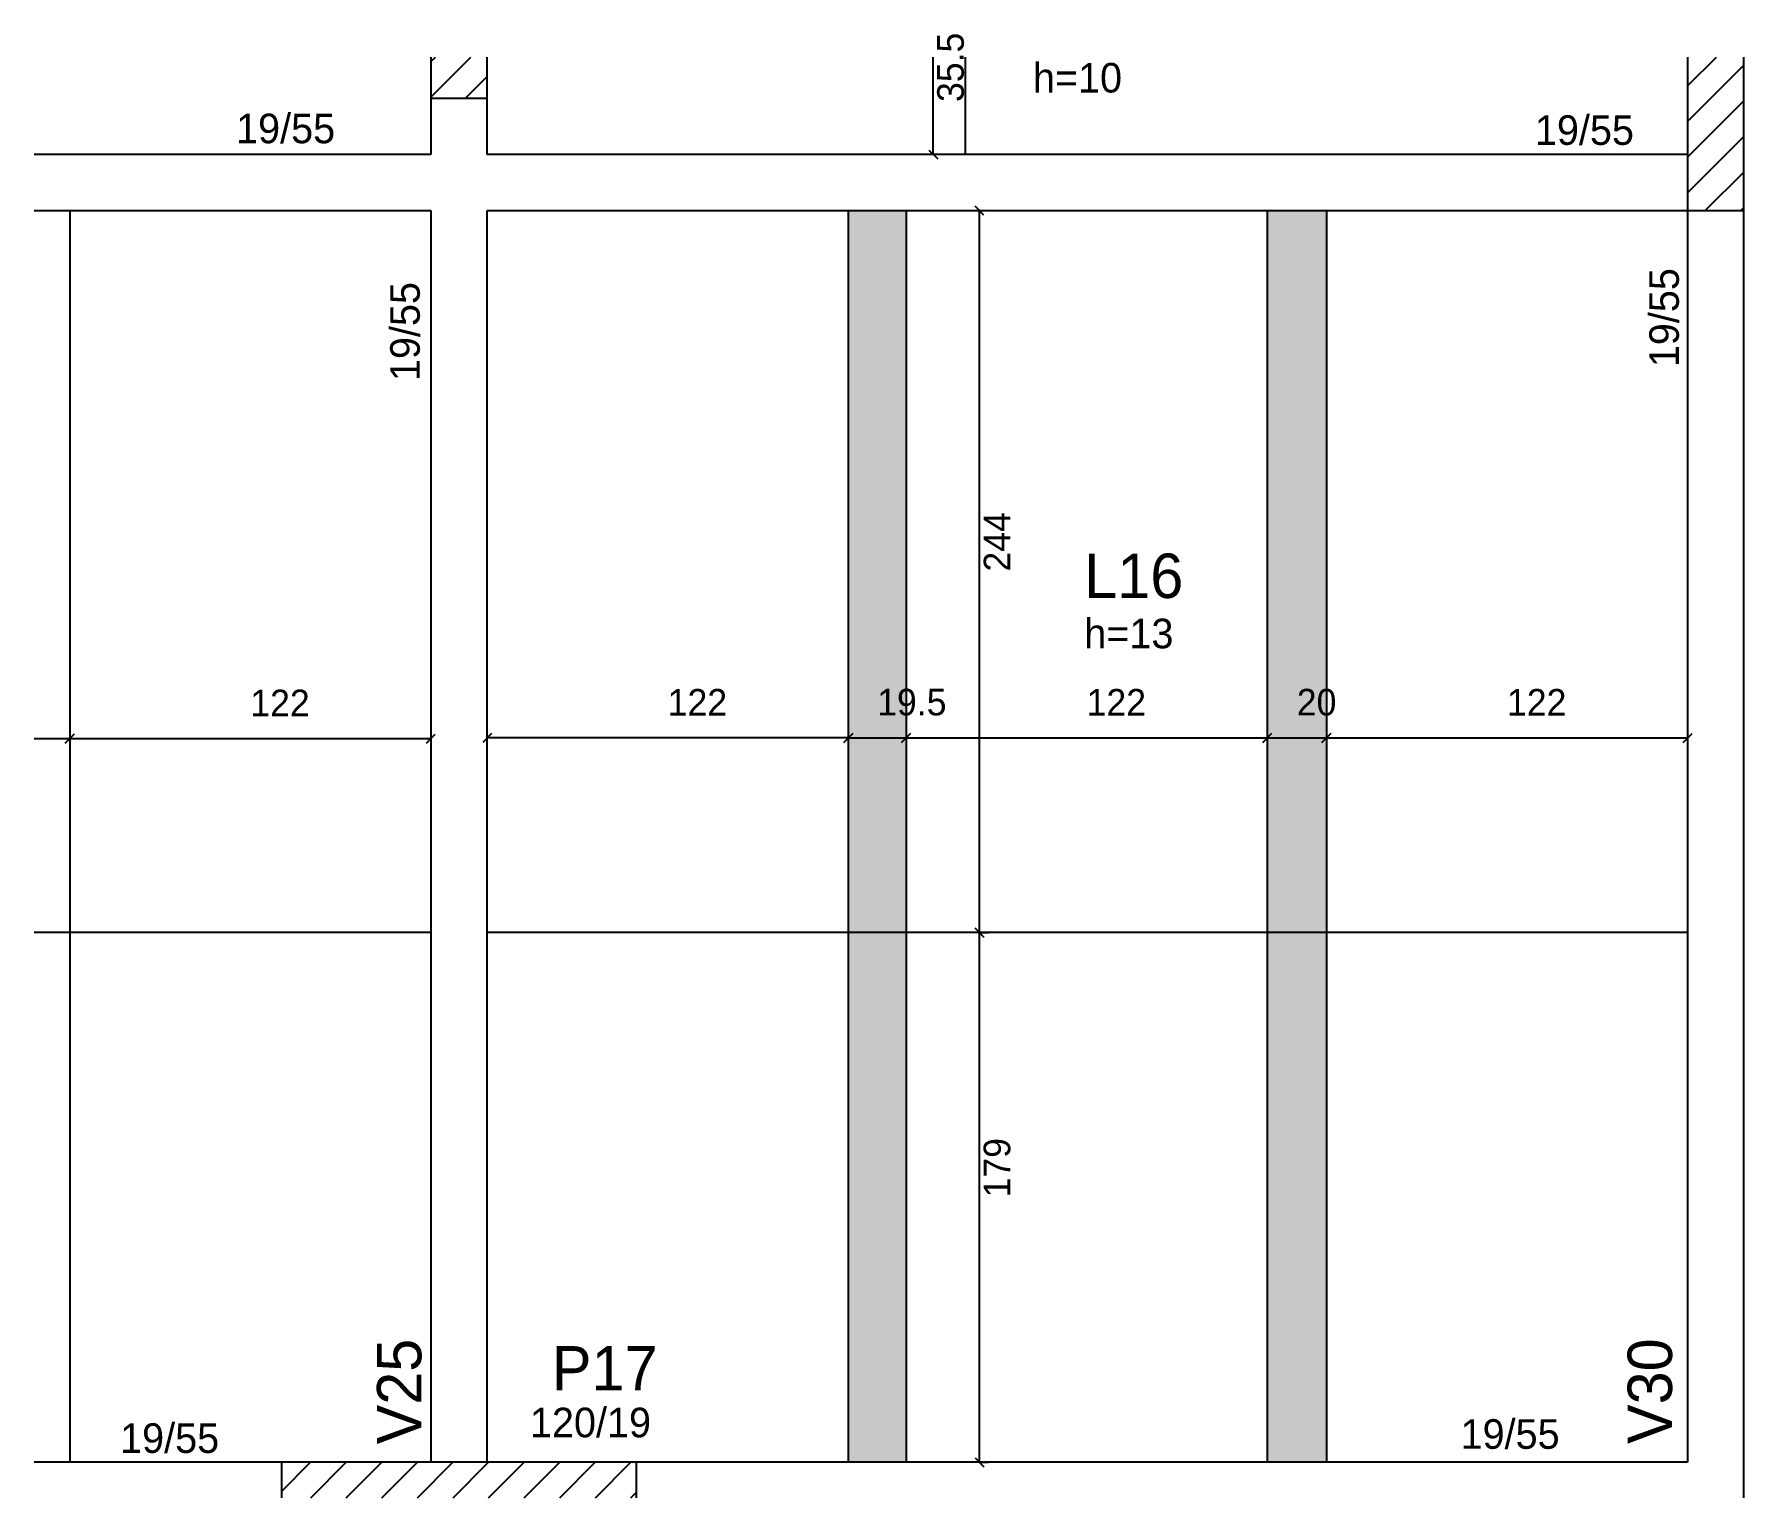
# Model space of a CAD drawing. Header units: metres. Extents: x 6541 to 7118, y 2287 to 2782.
import ezdxf

# ---------------------------------------------------------------- set-up
doc = ezdxf.new("R2010")
doc.units = ezdxf.units.M
for name, color, linetype in [('3', 7, 'Continuous'), ('4', 7, 'Continuous'), ('7', 7, 'Continuous'), ('Hachura', 7, 'Continuous'), ('Painéis', 7, 'Continuous')]:
    doc.layers.add(name, color=color, linetype=linetype)

msp = doc.modelspace()

# ---------------------------------------------------------------- hatches: boundary and pattern name
at = {"layer": 'Hachura'}
h = msp.add_hatch(color=7, dxfattribs=at)
h.dxf.hatch_style = 1
h.paths.add_polyline_path([(6815.54, 2298.98), (6835.04, 2298.98), (6835.04, 2721.98), (6815.54, 2721.98), (6815.54, 2298.98)])
h = msp.add_hatch(color=7, dxfattribs=at)
h.dxf.hatch_style = 1
h.paths.add_polyline_path([(6957.04, 2298.98), (6977.04, 2298.98), (6977.04, 2721.98), (6957.04, 2721.98), (6957.04, 2298.98)])

# ---------------------------------------------------------------- linework, layer by layer
at = {"layer": '3', "color": 3, "lineweight": 25}
for p, q in [((6674.54, 2760.32), (6688.09, 2773.87)), ((6674.54, 2772.34), (6676.07, 2773.87)), ((7099.04, 2764.09), (7108.82, 2773.87)), ((6686.22, 2759.98), (6693.54, 2767.3)), ((7099.04, 2752.07), (7118.04, 2771.07)), ((7099.04, 2740.05), (7118.04, 2759.05)), ((7099.04, 2728.03), (7118.04, 2747.03)), ((7105.01, 2721.98), (7118.04, 2735.01)), ((7117.03, 2721.98), (7118.04, 2722.99)), ((6624.04, 2289.09), (6633.93, 2298.98)), ((6633.95, 2286.98), (6645.95, 2298.98)), ((6645.97, 2286.98), (6657.97, 2298.98)), ((6657.99, 2286.98), (6669.99, 2298.98)), ((6670.01, 2286.98), (6682.01, 2298.98)), ((6682.03, 2286.98), (6694.03, 2298.98)), ((6694.05, 2286.98), (6706.05, 2298.98)), ((6706.07, 2286.98), (6718.07, 2298.98)), ((6718.09, 2286.98), (6730.09, 2298.98)), ((6730.11, 2286.98), (6742.11, 2298.98)), ((6742.13, 2286.98), (6744.04, 2288.88))]:
    msp.add_line(p, q, dxfattribs=at)
for points in [[(6674.54, 2759.98), (6674.54, 2740.98)], [(6693.54, 2740.98), (6693.54, 2759.98)], [(6674.54, 2740.98), (6540.54, 2740.98)], [(7099.04, 2740.98), (6693.54, 2740.98)], [(6540.54, 2721.98), (6674.54, 2721.98)], [(6674.54, 2721.98), (6674.54, 2298.98)], [(6693.54, 2721.98), (7099.04, 2721.98)], [(6693.54, 2298.98), (6693.54, 2721.98)], [(7099.04, 2721.98), (7099.04, 2298.98)], [(7099.04, 2721.98), (7099.04, 2359.98)], [(7118.04, 2286.98), (7118.04, 2721.98)], [(6624.04, 2298.98), (6540.54, 2298.98)], [(6992.04, 2298.98), (6744.04, 2298.98)], [(7099.04, 2298.98), (6992.04, 2298.98)]]:
    msp.add_lwpolyline(points, dxfattribs=at)
at = {"layer": '7', "color": 7, "lineweight": 25}
for points in [[(6674.54, 2773.87), (6674.54, 2759.98)], [(6693.54, 2759.98), (6693.54, 2773.87)], [(7099.04, 2773.87), (7099.04, 2721.98)], [(7118.04, 2721.98), (7118.04, 2773.87)], [(6674.54, 2759.98), (6693.54, 2759.98)], [(7099.04, 2721.98), (7118.04, 2721.98)], [(6744.04, 2298.98), (6624.04, 2298.98)], [(6624.04, 2298.98), (6624.04, 2286.98)], [(6744.04, 2286.98), (6744.04, 2298.98)]]:
    msp.add_lwpolyline(points, dxfattribs=at)
at = {"layer": 'Painéis', "color": 4, "lineweight": 25}
for p, q in [((6844.26, 2740.92), (6844.26, 2773.87)), ((6842.01, 2740.92), (6841.26, 2740.92)), ((6859.85, 2477.98), (6859.85, 2721.98)), ((6540.54, 2543.53), (6552.54, 2543.53)), ((6552.54, 2543.53), (6674.54, 2543.53)), ((6815.54, 2543.76), (6693.54, 2543.76)), ((6815.54, 2543.76), (6835.04, 2543.76)), ((6835.04, 2543.76), (6957.04, 2543.76)), ((6957.04, 2543.76), (6977.04, 2543.76)), ((6977.04, 2543.76), (7099.04, 2543.76)), ((6859.85, 2298.98), (6859.85, 2477.98)), ((6859.92, 2477.98), (6862.85, 2477.98)), ((6859.92, 2298.98), (6862.85, 2298.98))]:
    msp.add_line(p, q, dxfattribs=at)
at = {"layer": 'Painéis', "color": 200, "lineweight": 25}
for p, q in [((6855.04, 2773.87), (6855.04, 2740.92)), ((6552.54, 2721.98), (6552.54, 2298.98)), ((6815.54, 2721.98), (6815.54, 2298.98)), ((6835.04, 2721.98), (6835.04, 2298.98)), ((6957.04, 2721.98), (6957.04, 2298.98)), ((6977.04, 2721.98), (6977.04, 2298.98)), ((6674.54, 2477.98), (6540.54, 2477.98)), ((7099.04, 2477.98), (6693.54, 2477.98))]:
    msp.add_line(p, q, dxfattribs=at)
at = {"layer": 'Painéis', "color": 0, "lineweight": 25}
for p, q in [((6842.76, 2742.42), (6845.76, 2739.42)), ((6861.35, 2720.48), (6858.35, 2723.48)), ((6551.04, 2542.03), (6554.04, 2545.03)), ((6554.04, 2545.03), (6551.04, 2542.03)), ((6673.04, 2542.03), (6676.04, 2545.03)), ((6695.04, 2545.26), (6692.04, 2542.26)), ((6817.04, 2545.26), (6814.04, 2542.26)), ((6814.04, 2542.26), (6817.04, 2545.26)), ((6836.54, 2545.26), (6833.54, 2542.26)), ((6833.54, 2542.26), (6836.54, 2545.26)), ((6955.54, 2542.26), (6958.54, 2545.26)), ((6958.54, 2545.26), (6955.54, 2542.26)), ((6975.54, 2542.26), (6978.54, 2545.26)), ((6978.54, 2545.26), (6975.54, 2542.26)), ((7097.54, 2542.26), (7100.54, 2545.26)), ((6861.35, 2476.48), (6858.35, 2479.48)), ((6858.35, 2479.48), (6861.35, 2476.48)), ((6858.35, 2300.48), (6861.35, 2297.48))]:
    msp.add_line(p, q, dxfattribs=at)

# ---------------------------------------------------------------- texts
at = {"layer": '3', "color": 3, "lineweight": 25}
for s, p in [('h=10', (6877.9, 2761.87)), ('19/55', (6608.73, 2744.73)), ('19/55', (7047.47, 2744.18)), ('h=13', (6895.25, 2574.06)), ('120/19', (6708, 2307.43)), ('19/55', (6569.55, 2302.15)), ('19/55', (7022.36, 2303.54))]:
    msp.add_text(s, height=10, dxfattribs=at).set_placement(p)
for p in [(6670.79, 2664.37), (7096.11, 2669.06)]:
    msp.add_text('19/55', height=10, rotation=90, dxfattribs=at).set_placement(p)
at = {"layer": '4', "color": 4, "lineweight": 25}
for s, p in [('L16', (6895.25, 2591.06)), ('P17', (6715.42, 2323.25))]:
    msp.add_text(s, height=15, dxfattribs=at).set_placement(p)
for s, p in [('V25', (6671.33, 2305.04)), ('V30', (7093.8, 2305.17))]:
    msp.add_text(s, height=15, rotation=90, dxfattribs=at).set_placement(p)
at = {"layer": 'Painéis', "color": 240, "lineweight": 25}
for s, p in [('35.5', (6854.56, 2758.67)), ('244', (6870.29, 2599.98)), ('179', (6870.26, 2388.48))]:
    msp.add_text(s, height=9, rotation=90, dxfattribs=at).set_placement(p)
for s, p in [('122', (6613.54, 2551.09)), ('122', (6754.54, 2551.31)), ('19.5', (6825.29, 2551.38)), ('122', (6896.04, 2551.31)), ('20', (6967.04, 2551.35)), ('122', (7038.04, 2551.31))]:
    msp.add_text(s, height=9, dxfattribs=at).set_placement(p)

doc.saveas('drawing.dxf')
